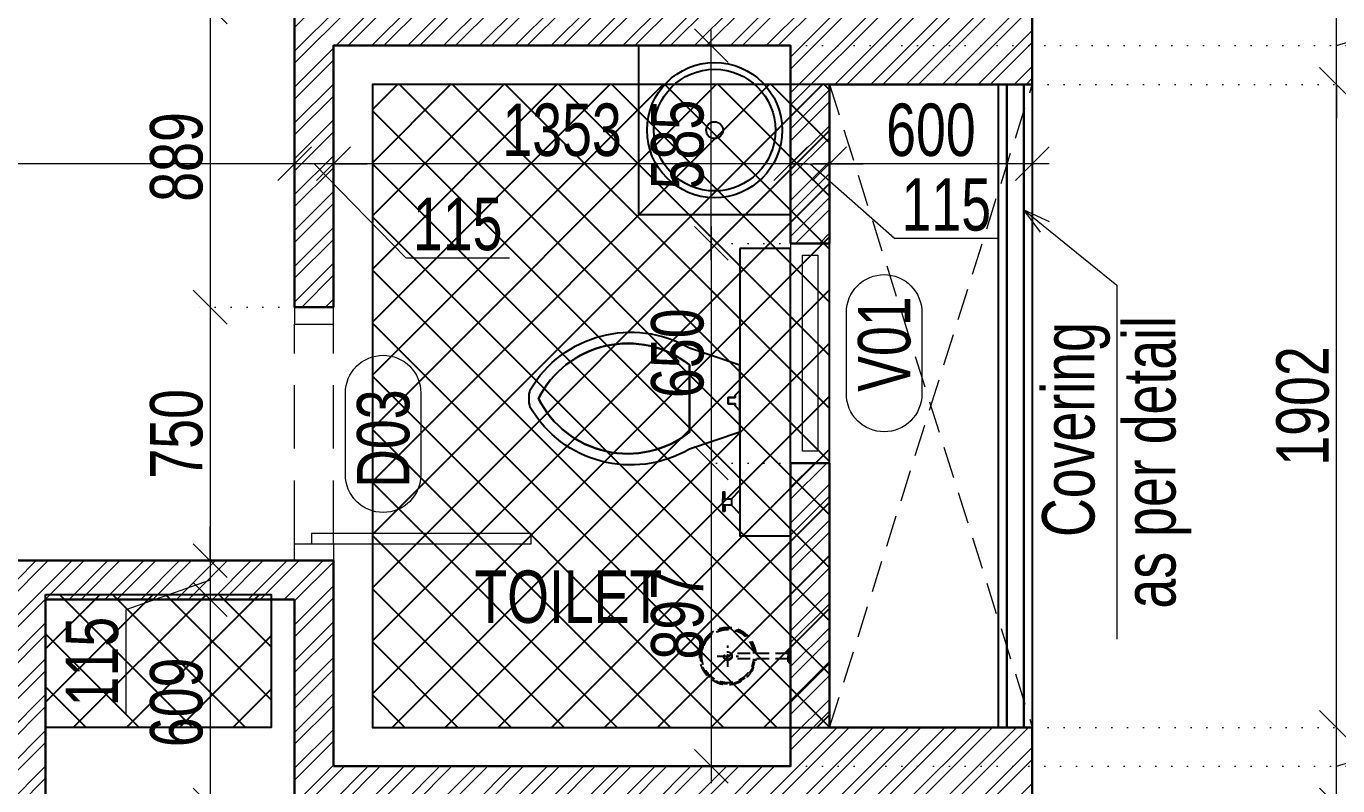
# Model space of a CAD drawing. Header units: inches. Extents: x 785882 to 928568, y 496782 to 576896.
# Drawn here: x 881635 to 885516, y 528476 to 530723 of the extents above; entities that cross this region are included whole.
import ezdxf
from ezdxf.enums import TextEntityAlignment as Align

# ---------------------------------------------------------------- set-up
doc = ezdxf.new("R2010")
doc.units = ezdxf.units.IN
doc.header["$LTSCALE"] = 750
doc.header["$MEASUREMENT"] = 0
for name, pattern in [('DOT', [0.25, 0, -0.25]), ('HIDDEN', [0.375, 0.25, -0.125]), ('HIDDEN2', [0.1875, 0.125, -0.0625])]:
    doc.linetypes.add(name, pattern=pattern)
for name, color, linetype, lineweight in [('DIMENSION WORKING-MSA', 222, 'Continuous', 13), ('DOOR NO-MSA', 4, 'Continuous', 9), ('DOOR-MSA', 50, 'Continuous', 13), ('DOTTED LINE-MSA', 3, 'HIDDEN2', 13), ('ELE-01-MSA', 7, 'Continuous', 30), ('TEXT DETAIL-MSA', 212, 'Continuous', 13), ('TEXT ROOM NAME-MSA', 210, 'Continuous', 13), ('WALL HATCH-MSA', 251, 'Continuous', 9), ('WALL-MSA', 32, 'Continuous', 30), ('WINDOE NO-MAS', 4, 'Continuous', 9), ('WINDOW-MSA', 50, 'Continuous', 13)]:
    doc.layers.add(name, color=color, linetype=linetype, lineweight=lineweight)
for name, color, linetype in [('ELE-02-MSA', 4, 'Continuous'), ('HATCH-SUNK 300MM-MSA', 47, 'Continuous'), ('P.FIXTURE', 7, 'Continuous')]:
    doc.layers.add(name, color=color, linetype=linetype)
doc.styles.add('125', font='swisscl.ttf', dxfattribs={"height": 125})
doc.styles.add('AR', font='swisscl.ttf')
doc.styles.add('ARIAL', font='swisscl.ttf', dxfattribs={"height": 360})
doc.styles.add('Arial-Reg+0.8Sc', font='swisscl.ttf')
doc.styles.add('MtXpl_Swis721_LtCn_B', font='swisscl.ttf')
doc.dimstyles.new('100 K.T', dxfattribs={"dimtxt": 360, "dimasz": 80, "dimexe": 0.18, "dimexo": 0.0625, "dimgap": 1, "dimtad": 1, "dimdec": 0, "dimzin": 0, "dimdsep": 46, "dimtxsty": 'ARIAL', "dimblk": 'DOT', "dimcen": 0.09, "dimse1": 1, "dimse2": 1, "dimclrd": 50, "dimclrt": 256, "dimadec": 0, "dimazin": 0, "dimtfac": 1, "dimtdec": 0, "dimtofl": 0, "dimtmove": 1, "dimatfit": 0, "dimfxl": 1, "dimtolj": 1, "dimtzin": 0, "dimlwd": -1, "dimarcsym": 0})
doc.dimstyles.new('WORKING DIM', dxfattribs={"dimtxt": 155, "dimasz": 100, "dimexe": 50, "dimexo": 0, "dimgap": 20, "dimtad": 1, "dimdec": 0, "dimzin": 0, "dimdsep": 46, "dimtxsty": 'AR', "dimblk": 'OBLIQUE', "dimcen": 0.09, "dimdle": 50, "dimclrd": 256, "dimclre": 250, "dimclrt": 256, "dimadec": 0, "dimazin": 0, "dimtfac": 1, "dimtdec": 0, "dimtofl": 0, "dimtmove": 1, "dimatfit": 0, "dimfxl": 1, "dimtolj": 1, "dimtzin": 0, "dimlwd": -1, "dimlwe": -1, "dimarcsym": 0})
pattern_1 = [(45, (0, 0), (-78.57724, 78.57724), []), (135, (0, 0), (-78.57724, -78.57724), [])]
pattern_2 = [(45, (36976.4, 0), (-53.0330086, 53.0330086), []), (45, (37011.755, 0), (-53.0330086, 53.0330086), [])]

# ---------------------------------------------------------------- blocks, each defined once
blk = doc.blocks.new('t4tgg34')
for points in [[(375405.3, -62759.1), (375390.8, -62744.6), (375390.8, -62738.4), (375370.8, -62738.4), (375370.8, -62719.7), (375390.8, -62719.7), (375390.8, -62713.4), (375405.3, -62699), (375405.3, -62635.1), (375255.5, -62585.2, 0.412342), (374784.6, -62708.9, 0.132891), (374784.6, -62761, 0.412336), (375255.5, -62884.7), (375405.3, -62834.8)], [(375255.5, -62834.8, -0.475238), (374809.5, -62734.9, -0.475243), (375255.5, -62635.1)]]:
    blk.add_lwpolyline(points, format="xyb", close=True)
blk.add_lwpolyline([(375255.5, -62834.8), (375255.5, -62635.1, 0.475243), (374809.5, -62734.9, 0.475238), (375255.5, -62834.8, 0.489246)], format="xyb")
blk.add_lwpolyline([(375405.3, -62635.1), (375405.3, -62699), (375390.8, -62713.4), (375390.8, -62719.7), (375370.8, -62719.7), (375370.8, -62738.4), (375390.8, -62738.4), (375390.8, -62744.6), (375405.3, -62759.1), (375405.3, -62699), (375405.3, -62834.8)])
blk = doc.blocks.new('9')
at = {"linetype": 'Continuous'}
for p, q in [((709869.5, -390414.7), (709869.5, -390433.8)), ((709875.9, -390433.8), (709869.5, -390433.8)), ((709875.9, -390414.7), (709875.9, -390433.8))]:
    blk.add_line(p, q, dxfattribs=at)
for points in [[(709875.9, -390395.7), (709875.9, -390376.6), (709869.5, -390376.6), (709869.5, -390395.7)], [(709894.9, -390395.7), (709920.3, -390370.3), (709920.3, -390440.1), (709894.9, -390414.7)]]:
    blk.add_lwpolyline(points, dxfattribs=at)
blk.add_lwpolyline([(709894.9, -390414.7), (709869.5, -390414.7), (709869.5, -390395.7), (709894.9, -390395.7)], close=True, dxfattribs=at)
blk = doc.blocks.new('SHOWE')
at = {"linetype": 'HIDDEN', "ltscale": 0.2}
for p, q in [((3964261.3, -1171717.9), (3964261.3, -1171674.7)), ((3964261.3, -1171674.7), (3964263.3, -1171674.7)), ((3964264.2, -1171676.3), (3964264.2, -1171716.3)), ((3964268.7, -1171680.5), (3964268.7, -1171696.3)), ((3964268.7, -1171688.6), (3964437.5, -1171688.6)), ((3964268.7, -1171712), (3964268.7, -1171696.3)), ((3964479.2, -1171696.3), (3964415.6, -1171696.3)), ((3964447.4, -1171664.5), (3964447.4, -1171728.1)), ((3964261.3, -1171717.9), (3964263.3, -1171717.9)), ((3964268.7, -1171704), (3964437.5, -1171704))]:
    blk.add_line(p, q, dxfattribs=at)
for radius in [12.5, 10.6]:
    blk.add_circle((3964447.4, -1171696.3), radius, dxfattribs=at)
for centre, radius, start, end in [((3964447.4, -1171696.3), 84.1, 185.2383, 174.7617), ((3964447.4, -1171696.3), 81.4, 185.4105, 174.5895), ((3964447.4, -1171696.3), 78, 185.6496, 174.3504), ((3964262.4, -1171676.3), 1.76, 358.0282, 62.0821), ((3964259.8, -1171685.3), 10.1, 28.3436, 64.2104), ((3964262.4, -1171716.3), 1.76, 297.9179, 1.9718), ((3964259.8, -1171707.2), 10.1, 295.7896, 331.6564)]:
    blk.add_arc(centre, radius, start, end, dxfattribs=at)
blk = doc.blocks.new('A$C59c041b7')
at = {"layer": 'HATCH-SUNK 300MM-MSA', "transparency": 33554559}
h = blk.add_hatch(dxfattribs=at)
h.set_pattern_fill('ANSI37', color=256, scale=35)
h.set_pattern_definition(pattern_1)
h.paths.add_polyline_path([(20726.4, -32653.1), (19373.8, -32653.1), (19373.8, -34555.3), (20726.4, -34555.3)])
h = blk.add_hatch(dxfattribs=at)
h.set_pattern_fill('ANSI37', color=256, scale=35)
h.set_pattern_definition(pattern_1)
h.paths.add_polyline_path([(18407, -34161.7), (19073.8, -34161.7), (19073.8, -34555.3), (18407, -34555.3)])
at = {"layer": 'HATCH-SUNK 300MM-MSA'}
for points in [[(20726.4, -32653.1), (19373.8, -32653.1), (19373.8, -34555.3), (20726.4, -34555.3)], [(18407, -34161.7), (19073.8, -34161.7), (19073.8, -34555.3), (18407, -34555.3)]]:
    blk.add_lwpolyline(points, close=True, dxfattribs=at)
blk = doc.blocks.new('_Dot')
at = {"linetype": 'ByBlock', "lineweight": -2}
blk.add_line((-0.5, 0), (-1, 0), dxfattribs=at)
at = {"linetype": 'ByBlock', "const_width": 0.5}
blk.add_lwpolyline([(-0.25, 0, 1), (0.25, 0, 1)], format="xyb", close=True, dxfattribs=at)
blk = doc.blocks.new('Win-Tag-03')
blk.add_lwpolyline([(-130, 120), (130, 120, -0.414214), (250, 0), (250, 0, -0.414214), (130, -120), (-130, -120, -0.414214), (-250, 0), (-250, 0, -0.414214)], format="xyb", close=True)
blk = doc.blocks.new('A$Ca69f7aba')
at = {"layer": 'WINDOW-MSA', "ltscale": 5000}
for points in [[(-750, 0), (-700, 0), (-700, -115), (-750, -115)], [(0, 0), (-50, 0), (-50, -115), (0, -115)], [(-50, -50), (-50, -700), (-80, -700), (-80, -50)]]:
    blk.add_lwpolyline(points, close=True, dxfattribs=at)
at = {"layer": 'WINDOW-MSA', "linetype": 'HIDDEN'}
blk.add_lwpolyline([(-50, 0), (-700, 0)], dxfattribs=at)
at = {"layer": 'WINDOW-MSA', "linetype": 'HIDDEN', "elevation": 0}
blk.add_lwpolyline([(-50, -115), (-700, -115)], dxfattribs=at)
blk = doc.blocks.new('_Oblique')
at = {"color": 0, "linetype": 'ByBlock', "lineweight": -2}
blk.add_line((-0.5, -0.5), (0.5, 0.5), dxfattribs=at)
blk = doc.blocks.new('*D2279')
at = {"layer": 'Defpoints', "color": 0, "ltscale": 0.25, "transparency": 16777216}
for p in [(884612.3, 528648.7), (885512.3, 528648.7), (884612.3, 528418.7)]:
    blk.add_point(p, dxfattribs=at)
at = {"layer": 'DIMENSION WORKING-MSA', "ltscale": 0.25, "transparency": 16777216}
for p, q in [((885830.7, 528629.2), (885830.7, 528939.9)), ((885512.3, 528648.7), (885512.3, 528748.7)), ((885512.3, 528418.7), (885512.3, 528648.7)), ((885512.3, 528533.7), (885830.7, 528629.2)), ((885512.3, 528418.7), (885512.3, 528318.7))]:
    blk.add_line(p, q, dxfattribs=at)
at = {"layer": 'DIMENSION WORKING-MSA', "color": 250, "linetype": 'DOT', "ltscale": 0.25, "transparency": 16777216}
for p, q in [((884612.3, 528648.7), (885562.3, 528648.7)), ((884612.3, 528418.7), (885562.3, 528418.7))]:
    blk.add_line(p, q, dxfattribs=at)
at = {"layer": 'DIMENSION WORKING-MSA', "ltscale": 0.25, "transparency": 16777216, "xscale": 100, "yscale": 100, "zscale": 100}
for p, rotation in [((885512.3, 528648.7), 270), ((885512.3, 528418.7), 90)]:
    blk.add_blockref('_Oblique', p, dxfattribs=dict(at, rotation=rotation))
at = {"layer": 'DIMENSION WORKING-MSA', "ltscale": 0.25, "transparency": 16777216, "insert": (885731.3, 528784.5), "char_height": 155, "attachment_point": 5, "rotation": 90, "style": 'AR'}
blk.add_mtext('\\A1;230', dxfattribs=at)
blk = doc.blocks.new('*D2280')
at = {"layer": 'Defpoints', "color": 0, "ltscale": 0.25, "transparency": 16777216}
for p in [(884612.3, 530550.9), (885512.3, 530550.9), (884612.3, 528648.7)]:
    blk.add_point(p, dxfattribs=at)
at = {"layer": 'DIMENSION WORKING-MSA', "ltscale": 0.25, "transparency": 16777216}
blk.add_line((885512.3, 528598.7), (885512.3, 530600.9), dxfattribs=at)
at = {"layer": 'DIMENSION WORKING-MSA', "color": 250, "linetype": 'DOT', "ltscale": 0.25, "transparency": 16777216}
for p, q in [((884612.3, 530550.9), (885562.3, 530550.9)), ((884612.3, 528648.7), (885562.3, 528648.7))]:
    blk.add_line(p, q, dxfattribs=at)
at = {"layer": 'DIMENSION WORKING-MSA', "ltscale": 0.25, "transparency": 16777216, "xscale": 100, "yscale": 100, "zscale": 100}
for p, rotation in [((885512.3, 530550.9), 90), ((885512.3, 528648.7), 270)]:
    blk.add_blockref('_Oblique', p, dxfattribs=dict(at, rotation=rotation))
at = {"layer": 'DIMENSION WORKING-MSA', "ltscale": 0.25, "transparency": 16777216, "insert": (885412.9, 529599.8), "char_height": 155, "attachment_point": 5, "rotation": 90, "style": 'AR'}
blk.add_mtext('\\A1;1902', dxfattribs=at)
blk = doc.blocks.new('*D2281')
at = {"layer": 'Defpoints', "color": 0, "ltscale": 0.25, "transparency": 16777216}
for p in [(884612.3, 530780.9), (885512.3, 530780.9), (884612.3, 530550.9)]:
    blk.add_point(p, dxfattribs=at)
at = {"layer": 'DIMENSION WORKING-MSA', "ltscale": 0.25, "transparency": 16777216}
for p, q in [((885830.7, 530761.4), (885830.7, 531072.1)), ((885512.3, 530780.9), (885512.3, 530880.9)), ((885512.3, 530550.9), (885512.3, 530780.9)), ((885512.3, 530665.9), (885830.7, 530761.4)), ((885512.3, 530550.9), (885512.3, 530450.9))]:
    blk.add_line(p, q, dxfattribs=at)
at = {"layer": 'DIMENSION WORKING-MSA', "color": 250, "linetype": 'DOT', "ltscale": 0.25, "transparency": 16777216}
for p, q in [((884612.3, 530780.9), (885562.3, 530780.9)), ((884612.3, 530550.9), (885562.3, 530550.9))]:
    blk.add_line(p, q, dxfattribs=at)
at = {"layer": 'DIMENSION WORKING-MSA', "ltscale": 0.25, "transparency": 16777216, "xscale": 100, "yscale": 100, "zscale": 100}
for p, rotation in [((885512.3, 530780.9), 270), ((885512.3, 530550.9), 90)]:
    blk.add_blockref('_Oblique', p, dxfattribs=dict(at, rotation=rotation))
at = {"layer": 'DIMENSION WORKING-MSA', "ltscale": 0.25, "transparency": 16777216, "insert": (885731.3, 530916.7), "char_height": 155, "attachment_point": 5, "rotation": 90, "style": 'AR'}
blk.add_mtext('\\A1;230', dxfattribs=at)
blk = doc.blocks.new('*D2206')
at = {"layer": 'Defpoints', "color": 0, "ltscale": 0.25, "transparency": 16777216}
for p in [(883897.3, 528533.7), (886162.3, 528533.7), (884612.3, 528418.7)]:
    blk.add_point(p, dxfattribs=at)
at = {"layer": 'DIMENSION WORKING-MSA', "ltscale": 0.25, "transparency": 16777216}
for p, q in [((886479.5, 528571.3), (886479.5, 528878.2)), ((886162.3, 528533.7), (886162.3, 528633.7)), ((886162.3, 528476.2), (886479.5, 528571.3)), ((886162.3, 528418.7), (886162.3, 528533.7)), ((886162.3, 528418.7), (886162.3, 528318.7))]:
    blk.add_line(p, q, dxfattribs=at)
at = {"layer": 'DIMENSION WORKING-MSA', "color": 250, "linetype": 'DOT', "ltscale": 0.25, "transparency": 16777216}
for p, q in [((883897.3, 528533.7), (886212.3, 528533.7)), ((884612.3, 528418.7), (886212.3, 528418.7))]:
    blk.add_line(p, q, dxfattribs=at)
at = {"layer": 'DIMENSION WORKING-MSA', "ltscale": 0.25, "transparency": 16777216, "xscale": 100, "yscale": 100, "zscale": 100}
for p, rotation in [((886162.3, 528533.7), 270), ((886162.3, 528418.7), 90)]:
    blk.add_blockref('_Oblique', p, dxfattribs=dict(at, rotation=rotation))
at = {"layer": 'DIMENSION WORKING-MSA', "ltscale": 0.25, "transparency": 16777216, "insert": (886380.4, 528724.7), "char_height": 155, "attachment_point": 5, "rotation": 90, "style": 'AR'}
blk.add_mtext('\\A1;115', dxfattribs=at)
blk = doc.blocks.new('*D2207')
at = {"layer": 'Defpoints', "color": 0, "ltscale": 0.25, "transparency": 16777216}
for p in [(883897.3, 530665.9), (886162.3, 530665.9), (883897.3, 528533.7)]:
    blk.add_point(p, dxfattribs=at)
at = {"layer": 'DIMENSION WORKING-MSA', "ltscale": 0.25, "transparency": 16777216}
blk.add_line((886162.3, 528483.7), (886162.3, 530715.9), dxfattribs=at)
at = {"layer": 'DIMENSION WORKING-MSA', "color": 250, "linetype": 'DOT', "ltscale": 0.25, "transparency": 16777216}
for p, q in [((883897.3, 530665.9), (886212.3, 530665.9)), ((883897.3, 528533.7), (886212.3, 528533.7))]:
    blk.add_line(p, q, dxfattribs=at)
at = {"layer": 'DIMENSION WORKING-MSA', "ltscale": 0.25, "transparency": 16777216, "xscale": 100, "yscale": 100, "zscale": 100}
for p, rotation in [((886162.3, 530665.9), 90), ((886162.3, 528533.7), 270)]:
    blk.add_blockref('_Oblique', p, dxfattribs=dict(at, rotation=rotation))
at = {"layer": 'DIMENSION WORKING-MSA', "ltscale": 0.25, "transparency": 16777216, "insert": (886062.9, 529599.8), "char_height": 155, "attachment_point": 5, "rotation": 90, "style": 'AR'}
blk.add_mtext('\\A1;2132', dxfattribs=at)
blk = doc.blocks.new('*D2208')
at = {"layer": 'Defpoints', "color": 0, "ltscale": 0.25, "transparency": 16777216}
for p in [(884612.3, 530780.9), (886162.3, 530780.9), (883897.3, 530665.9)]:
    blk.add_point(p, dxfattribs=at)
at = {"layer": 'DIMENSION WORKING-MSA', "ltscale": 0.25, "transparency": 16777216}
for p, q in [((886479.5, 530818.5), (886479.5, 531125.4)), ((886162.3, 530780.9), (886162.3, 530880.9)), ((886162.3, 530723.4), (886479.5, 530818.5)), ((886162.3, 530665.9), (886162.3, 530780.9)), ((886162.3, 530665.9), (886162.3, 530565.9))]:
    blk.add_line(p, q, dxfattribs=at)
at = {"layer": 'DIMENSION WORKING-MSA', "color": 250, "linetype": 'DOT', "ltscale": 0.25, "transparency": 16777216}
for p, q in [((884612.3, 530780.9), (886212.3, 530780.9)), ((883897.3, 530665.9), (886212.3, 530665.9))]:
    blk.add_line(p, q, dxfattribs=at)
at = {"layer": 'DIMENSION WORKING-MSA', "ltscale": 0.25, "transparency": 16777216, "xscale": 100, "yscale": 100, "zscale": 100}
for p, rotation in [((886162.3, 530780.9), 270), ((886162.3, 530665.9), 90)]:
    blk.add_blockref('_Oblique', p, dxfattribs=dict(at, rotation=rotation))
at = {"layer": 'DIMENSION WORKING-MSA', "ltscale": 0.25, "transparency": 16777216, "insert": (886380.4, 530971.9), "char_height": 155, "attachment_point": 5, "rotation": 90, "style": 'AR'}
blk.add_mtext('\\A1;115', dxfattribs=at)
blk = doc.blocks.new('*D2187')
at = {"layer": 'Defpoints', "color": 0, "ltscale": 0.25, "transparency": 16777216}
for p in [(884012.3, 563204), (886812.3, 563204), (884012.3, 504339.5)]:
    blk.add_point(p, dxfattribs=at)
at = {"layer": 'DIMENSION WORKING-MSA', "ltscale": 0.25, "transparency": 16777216}
blk.add_line((886812.3, 504289.5), (886812.3, 563254), dxfattribs=at)
at = {"layer": 'DIMENSION WORKING-MSA', "color": 250, "linetype": 'DOT', "ltscale": 0.25, "transparency": 16777216}
for p, q in [((884012.3, 563204), (886862.3, 563204)), ((884012.3, 504339.5), (886862.3, 504339.5))]:
    blk.add_line(p, q, dxfattribs=at)
at = {"layer": 'DIMENSION WORKING-MSA', "ltscale": 0.25, "transparency": 16777216, "xscale": 100, "yscale": 100, "zscale": 100}
for p, rotation in [((886812.3, 563204), 90), ((886812.3, 504339.5), 270)]:
    blk.add_blockref('_Oblique', p, dxfattribs=dict(at, rotation=rotation))
at = {"layer": 'DIMENSION WORKING-MSA', "ltscale": 0.25, "transparency": 16777216, "insert": (886712.9, 533771.7), "char_height": 155, "attachment_point": 5, "rotation": 90, "style": 'AR'}
blk.add_mtext('\\A1;58865', dxfattribs=at)
blk = doc.blocks.new('*D1325')
at = {"layer": 'Defpoints', "color": 0, "ltscale": 0.25, "transparency": 16777216}
for p in [(883662.3, 530665.9), (883662.3, 530665.9), (883912.3, 530080.9)]:
    blk.add_point(p, dxfattribs=at)
at = {"layer": 'DIMENSION WORKING-MSA', "ltscale": 0.25, "transparency": 16777216}
blk.add_line((883662.3, 530030.9), (883662.3, 530715.9), dxfattribs=at)
at = {"layer": 'DIMENSION WORKING-MSA', "color": 250, "linetype": 'DOT', "ltscale": 0.25, "transparency": 16777216}
for p, q in [((883662.3, 530665.9), (883712.3, 530665.9)), ((883912.3, 530080.9), (883612.3, 530080.9))]:
    blk.add_line(p, q, dxfattribs=at)
at = {"layer": 'DIMENSION WORKING-MSA', "ltscale": 0.25, "transparency": 16777216, "xscale": 100, "yscale": 100, "zscale": 100}
for p, rotation in [((883662.3, 530665.9), 90), ((883662.3, 530080.9), 270)]:
    blk.add_blockref('_Oblique', p, dxfattribs=dict(at, rotation=rotation))
at = {"layer": 'DIMENSION WORKING-MSA', "ltscale": 0.25, "transparency": 16777216, "insert": (883562.9, 530373.4), "char_height": 155, "attachment_point": 5, "rotation": 90, "style": 'AR'}
blk.add_mtext('\\A1;585', dxfattribs=at)
blk = doc.blocks.new('*D1326')
at = {"layer": 'Defpoints', "color": 0, "ltscale": 0.25, "transparency": 16777216}
for p in [(883912.3, 530080.9), (883662.3, 529430.9), (883912.3, 529430.9)]:
    blk.add_point(p, dxfattribs=at)
at = {"layer": 'DIMENSION WORKING-MSA', "ltscale": 0.25, "transparency": 16777216}
blk.add_line((883662.3, 530130.9), (883662.3, 529380.9), dxfattribs=at)
at = {"layer": 'DIMENSION WORKING-MSA', "color": 250, "linetype": 'DOT', "ltscale": 0.25, "transparency": 16777216}
for p, q in [((883912.3, 530080.9), (883612.3, 530080.9)), ((883912.3, 529430.9), (883612.3, 529430.9))]:
    blk.add_line(p, q, dxfattribs=at)
at = {"layer": 'DIMENSION WORKING-MSA', "ltscale": 0.25, "transparency": 16777216, "xscale": 100, "yscale": 100, "zscale": 100}
for p, rotation in [((883662.3, 530080.9), 90), ((883662.3, 529430.9), 270)]:
    blk.add_blockref('_Oblique', p, dxfattribs=dict(at, rotation=rotation))
at = {"layer": 'DIMENSION WORKING-MSA', "ltscale": 0.25, "transparency": 16777216, "insert": (883562.9, 529755.9), "char_height": 155, "attachment_point": 5, "rotation": 90, "style": 'AR'}
blk.add_mtext('\\A1;650', dxfattribs=at)
blk = doc.blocks.new('*D1327')
at = {"layer": 'Defpoints', "color": 0, "ltscale": 0.25, "transparency": 16777216}
for p in [(883912.3, 529430.9), (883662.3, 528533.7), (883662.3, 528533.7)]:
    blk.add_point(p, dxfattribs=at)
at = {"layer": 'DIMENSION WORKING-MSA', "ltscale": 0.25, "transparency": 16777216}
blk.add_line((883662.3, 529480.9), (883662.3, 528483.7), dxfattribs=at)
at = {"layer": 'DIMENSION WORKING-MSA', "color": 250, "linetype": 'DOT', "ltscale": 0.25, "transparency": 16777216}
for p, q in [((883912.3, 529430.9), (883612.3, 529430.9)), ((883662.3, 528533.7), (883712.3, 528533.7))]:
    blk.add_line(p, q, dxfattribs=at)
at = {"layer": 'DIMENSION WORKING-MSA', "ltscale": 0.25, "transparency": 16777216, "xscale": 100, "yscale": 100, "zscale": 100}
for p, rotation in [((883662.3, 529430.9), 90), ((883662.3, 528533.7), 270)]:
    blk.add_blockref('_Oblique', p, dxfattribs=dict(at, rotation=rotation))
at = {"layer": 'DIMENSION WORKING-MSA', "ltscale": 0.25, "transparency": 16777216, "insert": (883562.9, 528982.3), "char_height": 155, "attachment_point": 5, "rotation": 90, "style": 'AR'}
blk.add_mtext('\\A1;897', dxfattribs=at)
blk = doc.blocks.new('*D1330')
at = {"layer": 'Defpoints', "color": 0, "ltscale": 0.25, "transparency": 16777216}
for p in [(882429.7, 530780.9), (882179.7, 529892.3), (882429.7, 529892.3)]:
    blk.add_point(p, dxfattribs=at)
at = {"layer": 'DIMENSION WORKING-MSA', "ltscale": 0.25, "transparency": 16777216}
blk.add_line((882179.7, 530830.9), (882179.7, 529842.3), dxfattribs=at)
at = {"layer": 'DIMENSION WORKING-MSA', "color": 250, "linetype": 'DOT', "ltscale": 0.25, "transparency": 16777216}
for p, q in [((882429.7, 530780.9), (882129.7, 530780.9)), ((882429.7, 529892.3), (882129.7, 529892.3))]:
    blk.add_line(p, q, dxfattribs=at)
at = {"layer": 'DIMENSION WORKING-MSA', "ltscale": 0.25, "transparency": 16777216, "xscale": 100, "yscale": 100, "zscale": 100}
for p, rotation in [((882179.7, 530780.9), 90), ((882179.7, 529892.3), 270)]:
    blk.add_blockref('_Oblique', p, dxfattribs=dict(at, rotation=rotation))
at = {"layer": 'DIMENSION WORKING-MSA', "ltscale": 0.25, "transparency": 16777216, "insert": (882080.4, 530336.6), "char_height": 155, "attachment_point": 5, "rotation": 90, "style": 'AR'}
blk.add_mtext('\\A1;889', dxfattribs=at)
blk = doc.blocks.new('*D1331')
at = {"layer": 'Defpoints', "color": 0, "ltscale": 0.25, "transparency": 16777216}
for p in [(882429.7, 529892.3), (882179.7, 529142.3), (882179.7, 529142.3)]:
    blk.add_point(p, dxfattribs=at)
at = {"layer": 'DIMENSION WORKING-MSA', "ltscale": 0.25, "transparency": 16777216}
blk.add_line((882179.7, 529942.3), (882179.7, 529092.3), dxfattribs=at)
at = {"layer": 'DIMENSION WORKING-MSA', "color": 250, "linetype": 'DOT', "ltscale": 0.25, "transparency": 16777216}
for p, q in [((882429.7, 529892.3), (882129.7, 529892.3)), ((882179.7, 529142.3), (882129.7, 529142.3))]:
    blk.add_line(p, q, dxfattribs=at)
at = {"layer": 'DIMENSION WORKING-MSA', "ltscale": 0.25, "transparency": 16777216, "xscale": 100, "yscale": 100, "zscale": 100}
for p, rotation in [((882179.7, 529892.3), 90), ((882179.7, 529142.3), 270)]:
    blk.add_blockref('_Oblique', p, dxfattribs=dict(at, rotation=rotation))
at = {"layer": 'DIMENSION WORKING-MSA', "ltscale": 0.25, "transparency": 16777216, "insert": (882080.4, 529517.3), "char_height": 155, "attachment_point": 5, "rotation": 90, "style": 'AR'}
blk.add_mtext('\\A1;750', dxfattribs=at)
blk = doc.blocks.new('*D1332')
at = {"layer": 'Defpoints', "color": 0, "ltscale": 0.25, "transparency": 16777216}
for p in [(882179.7, 529142.3), (882179.7, 529027.3), (882179.7, 529027.3)]:
    blk.add_point(p, dxfattribs=at)
at = {"layer": 'DIMENSION WORKING-MSA', "ltscale": 0.25, "transparency": 16777216}
for p, q in [((882179.7, 529142.3), (882179.7, 529242.3)), ((882179.7, 529142.3), (882179.7, 529027.3)), ((882179.7, 529084.8), (881929.7, 528996.8)), ((882179.7, 529027.3), (882179.7, 528927.3)), ((881929.7, 528996.8), (881929.7, 528690))]:
    blk.add_line(p, q, dxfattribs=at)
at = {"layer": 'DIMENSION WORKING-MSA', "color": 250, "linetype": 'DOT', "ltscale": 0.25, "transparency": 16777216}
for p, q in [((882179.7, 529142.3), (882129.7, 529142.3)), ((882179.7, 529027.3), (882129.7, 529027.3))]:
    blk.add_line(p, q, dxfattribs=at)
at = {"layer": 'DIMENSION WORKING-MSA', "ltscale": 0.25, "transparency": 16777216, "xscale": 100, "yscale": 100, "zscale": 100}
for p, rotation in [((882179.7, 529142.3), 270), ((882179.7, 529027.3), 90)]:
    blk.add_blockref('_Oblique', p, dxfattribs=dict(at, rotation=rotation))
at = {"layer": 'DIMENSION WORKING-MSA', "ltscale": 0.25, "transparency": 16777216, "insert": (881830.7, 528843.4), "char_height": 155, "attachment_point": 5, "rotation": 90, "style": 'AR'}
blk.add_mtext('\\A1;115', dxfattribs=at)
blk = doc.blocks.new('*D1333')
at = {"layer": 'Defpoints', "color": 0, "ltscale": 0.25, "transparency": 16777216}
for p in [(882179.7, 529027.3), (882179.7, 528418.7), (882429.7, 528418.7)]:
    blk.add_point(p, dxfattribs=at)
at = {"layer": 'DIMENSION WORKING-MSA', "ltscale": 0.25, "transparency": 16777216}
blk.add_line((882179.7, 529077.3), (882179.7, 528368.7), dxfattribs=at)
at = {"layer": 'DIMENSION WORKING-MSA', "color": 250, "linetype": 'DOT', "ltscale": 0.25, "transparency": 16777216}
for p, q in [((882179.7, 529027.3), (882129.7, 529027.3)), ((882429.7, 528418.7), (882129.7, 528418.7))]:
    blk.add_line(p, q, dxfattribs=at)
at = {"layer": 'DIMENSION WORKING-MSA', "ltscale": 0.25, "transparency": 16777216, "xscale": 100, "yscale": 100, "zscale": 100}
for p, rotation in [((882179.7, 529027.3), 90), ((882179.7, 528418.7), 270)]:
    blk.add_blockref('_Oblique', p, dxfattribs=dict(at, rotation=rotation))
at = {"layer": 'DIMENSION WORKING-MSA', "ltscale": 0.25, "transparency": 16777216, "insert": (882080.4, 528723), "char_height": 155, "attachment_point": 5, "rotation": 90, "style": 'AR'}
blk.add_mtext('\\A1;609', dxfattribs=at)
blk = doc.blocks.new('*D1352')
at = {"layer": 'Defpoints', "color": 0, "ltscale": 0.25, "transparency": 16777216}
for p in [(884012.3, 530550.9), (884612.3, 530550.9), (884012.3, 530316.6)]:
    blk.add_point(p, dxfattribs=at)
at = {"layer": 'DIMENSION WORKING-MSA', "color": 250, "linetype": 'DOT', "ltscale": 0.25, "transparency": 16777216}
for p, q in [((884012.3, 530550.9), (884012.3, 530266.6)), ((884612.3, 530550.9), (884612.3, 530266.6))]:
    blk.add_line(p, q, dxfattribs=at)
at = {"layer": 'DIMENSION WORKING-MSA', "ltscale": 0.25, "transparency": 16777216}
blk.add_line((884662.3, 530316.6), (883962.3, 530316.6), dxfattribs=at)
at = {"layer": 'DIMENSION WORKING-MSA', "ltscale": 0.25, "transparency": 16777216, "xscale": 100, "yscale": 100, "zscale": 100, "rotation": 180}
blk.add_blockref('_Oblique', (884012.3, 530316.6), dxfattribs=at)
at = {"layer": 'DIMENSION WORKING-MSA', "ltscale": 0.25, "transparency": 16777216, "xscale": 100, "yscale": 100, "zscale": 100}
blk.add_blockref('_Oblique', (884612.3, 530316.6), dxfattribs=at)
at = {"layer": 'DIMENSION WORKING-MSA', "ltscale": 0.25, "transparency": 16777216, "insert": (884312.3, 530415.9), "char_height": 155, "attachment_point": 5, "style": 'AR'}
blk.add_mtext('\\A1;600', dxfattribs=at)
blk = doc.blocks.new('*D1353')
at = {"layer": 'Defpoints', "color": 0, "ltscale": 0.25, "transparency": 16777216}
for p in [(882544.7, 530665.9), (883897.3, 530665.9), (882544.7, 530316.6)]:
    blk.add_point(p, dxfattribs=at)
at = {"layer": 'DIMENSION WORKING-MSA', "color": 250, "linetype": 'DOT', "ltscale": 0.25, "transparency": 16777216}
for p, q in [((882544.7, 530665.9), (882544.7, 530266.6)), ((883897.3, 530665.9), (883897.3, 530266.6))]:
    blk.add_line(p, q, dxfattribs=at)
at = {"layer": 'DIMENSION WORKING-MSA', "ltscale": 0.25, "transparency": 16777216}
blk.add_line((883947.3, 530316.6), (882494.7, 530316.6), dxfattribs=at)
at = {"layer": 'DIMENSION WORKING-MSA', "ltscale": 0.25, "transparency": 16777216, "xscale": 100, "yscale": 100, "zscale": 100, "rotation": 180}
blk.add_blockref('_Oblique', (882544.7, 530316.6), dxfattribs=at)
at = {"layer": 'DIMENSION WORKING-MSA', "ltscale": 0.25, "transparency": 16777216, "xscale": 100, "yscale": 100, "zscale": 100}
blk.add_blockref('_Oblique', (883897.3, 530316.6), dxfattribs=at)
at = {"layer": 'DIMENSION WORKING-MSA', "ltscale": 0.25, "transparency": 16777216, "insert": (883221, 530416), "char_height": 155, "attachment_point": 5, "style": 'AR'}
blk.add_mtext('\\A1;1353', dxfattribs=at)
blk = doc.blocks.new('*D1354')
at = {"layer": 'Defpoints', "color": 0, "ltscale": 0.25, "transparency": 16777216}
for p in [(883897.3, 530665.9), (884012.3, 530550.9), (884012.3, 530316.6)]:
    blk.add_point(p, dxfattribs=at)
at = {"layer": 'DIMENSION WORKING-MSA', "color": 250, "linetype": 'DOT', "ltscale": 0.25, "transparency": 16777216}
for p, q in [((883897.3, 530665.9), (883897.3, 530266.6)), ((884012.3, 530550.9), (884012.3, 530266.6))]:
    blk.add_line(p, q, dxfattribs=at)
at = {"layer": 'DIMENSION WORKING-MSA', "ltscale": 0.25, "transparency": 16777216}
for p, q in [((883897.3, 530316.6), (883797.3, 530316.6)), ((883897.3, 530316.6), (884012.3, 530316.6)), ((883954.8, 530316.6), (884204.4, 530096.1)), ((884012.3, 530316.6), (884112.3, 530316.6)), ((884204.4, 530096.1), (884511.3, 530096.1))]:
    blk.add_line(p, q, dxfattribs=at)
at = {"layer": 'DIMENSION WORKING-MSA', "ltscale": 0.25, "transparency": 16777216, "xscale": 100, "yscale": 100, "zscale": 100}
blk.add_blockref('_Oblique', (883897.3, 530316.6), dxfattribs=at)
at = {"layer": 'DIMENSION WORKING-MSA', "ltscale": 0.25, "transparency": 16777216, "xscale": 100, "yscale": 100, "zscale": 100, "rotation": 180}
blk.add_blockref('_Oblique', (884012.3, 530316.6), dxfattribs=at)
at = {"layer": 'DIMENSION WORKING-MSA', "ltscale": 0.25, "transparency": 16777216, "insert": (884357.9, 530195.2), "char_height": 155, "attachment_point": 5, "style": 'AR'}
blk.add_mtext('\\A1;115', dxfattribs=at)
blk = doc.blocks.new('*D1355')
at = {"layer": 'Defpoints', "color": 0, "ltscale": 0.25, "transparency": 16777216}
for p in [(882429.7, 530316.6), (882429.7, 530316.6), (882544.7, 530316.6)]:
    blk.add_point(p, dxfattribs=at)
at = {"layer": 'DIMENSION WORKING-MSA', "color": 250, "linetype": 'DOT', "ltscale": 0.25, "transparency": 16777216}
for p, q in [((882429.7, 530316.6), (882429.7, 530366.6)), ((882544.7, 530316.6), (882544.7, 530366.6))]:
    blk.add_line(p, q, dxfattribs=at)
at = {"layer": 'DIMENSION WORKING-MSA', "ltscale": 0.25, "transparency": 16777216}
for p, q in [((882429.7, 530316.6), (882329.7, 530316.6)), ((882544.7, 530316.6), (882429.7, 530316.6)), ((882487.2, 530316.6), (882758.7, 530038.2)), ((882544.7, 530316.6), (882644.7, 530316.6)), ((882758.7, 530038.2), (883065.5, 530038.2))]:
    blk.add_line(p, q, dxfattribs=at)
at = {"layer": 'DIMENSION WORKING-MSA', "ltscale": 0.25, "transparency": 16777216, "xscale": 100, "yscale": 100, "zscale": 100}
blk.add_blockref('_Oblique', (882429.7, 530316.6), dxfattribs=at)
at = {"layer": 'DIMENSION WORKING-MSA', "ltscale": 0.25, "transparency": 16777216, "xscale": 100, "yscale": 100, "zscale": 100, "rotation": 180}
blk.add_blockref('_Oblique', (882544.7, 530316.6), dxfattribs=at)
at = {"layer": 'DIMENSION WORKING-MSA', "ltscale": 0.25, "transparency": 16777216, "insert": (882912.1, 530137.2), "char_height": 155, "attachment_point": 5, "style": 'AR'}
blk.add_mtext('\\A1;115', dxfattribs=at)
blk = doc.blocks.new('*D1356')
at = {"layer": 'Defpoints', "color": 0, "ltscale": 0.25, "transparency": 16777216}
for p in [(878239.4, 530316.6), (878239.4, 530316.6), (882429.7, 530316.6)]:
    blk.add_point(p, dxfattribs=at)
at = {"layer": 'DIMENSION WORKING-MSA', "color": 250, "linetype": 'DOT', "ltscale": 0.25, "transparency": 16777216}
for p, q in [((878239.4, 530316.6), (878239.4, 530366.6)), ((882429.7, 530316.6), (882429.7, 530366.6))]:
    blk.add_line(p, q, dxfattribs=at)
at = {"layer": 'DIMENSION WORKING-MSA', "ltscale": 0.25, "transparency": 16777216}
blk.add_line((882479.7, 530316.6), (878189.4, 530316.6), dxfattribs=at)
at = {"layer": 'DIMENSION WORKING-MSA', "ltscale": 0.25, "transparency": 16777216, "xscale": 100, "yscale": 100, "zscale": 100, "rotation": 180}
blk.add_blockref('_Oblique', (878239.4, 530316.6), dxfattribs=at)
at = {"layer": 'DIMENSION WORKING-MSA', "ltscale": 0.25, "transparency": 16777216, "xscale": 100, "yscale": 100, "zscale": 100}
blk.add_blockref('_Oblique', (882429.7, 530316.6), dxfattribs=at)
at = {"layer": 'DIMENSION WORKING-MSA', "ltscale": 0.25, "transparency": 16777216, "insert": (880988, 530415.9), "char_height": 155, "attachment_point": 5, "style": 'AR'}
blk.add_mtext('\\A1;4190', dxfattribs=at)

msp = doc.modelspace()

# ---------------------------------------------------------------- hatches: boundary and pattern name
at = {"layer": 'WALL HATCH-MSA'}
h = msp.add_hatch(dxfattribs=at)
h.set_pattern_fill('ANSI32', color=256, scale=200)
h.set_pattern_definition(pattern_2)
h.paths.add_polyline_path([(884612.3, 530550.9), (884612.3, 530780.9), (882429.7, 530780.9), (882429.7, 529892.3), (882544.7, 529892.3), (882544.7, 530665.9), (883897.3, 530665.9), (883897.3, 530080.9), (884012.3, 530080.9), (884012.3, 530550.9)])
h = msp.add_hatch(dxfattribs=at)
h.set_pattern_fill('ANSI32', color=256, scale=200)
h.set_pattern_definition(pattern_2)
h.paths.add_polyline_path([(884012.3, 528648.7), (884012.3, 529430.9), (883897.3, 529430.9), (883897.3, 528533.7), (882544.7, 528533.7), (882544.7, 529142.3), (878124.4, 529142.3), (878124.4, 528592.3), (878239.4, 528592.3), (878239.4, 529027.3), (881577.9, 529027.3), (881577.9, 528418.7), (881692.9, 528418.7), (881692.9, 529027.3), (882429.7, 529027.3), (882429.7, 528418.7), (884612.3, 528418.7), (884612.3, 528648.7)])

# ---------------------------------------------------------------- linework, layer by layer
at = {"layer": 'Defpoints', "color": 1, "lineweight": 0}
msp.add_lwpolyline([(885512.3, 564104), (861785.9, 564104), (861785.9, 503439.5), (885512.3, 503439.5)], close=True, dxfattribs=at)
at = {"layer": 'DOTTED LINE-MSA'}
for points in [[(884012.3, 530550.9), (884612.3, 528648.7)], [(884012.3, 528648.7), (884612.3, 530550.9)]]:
    msp.add_lwpolyline(points, dxfattribs=at)
at = {"layer": 'ELE-01-MSA'}
for p, q in [((884537.3, 528648.7), (884537.3, 530550.9)), ((884587.3, 530550.9), (884587.3, 528648.7))]:
    msp.add_line(p, q, dxfattribs=at)
at = {"layer": 'ELE-02-MSA'}
for p, q in [((884512.3, 528648.7), (884512.3, 530550.9)), ((884612.3, 530550.9), (884612.3, 528648.7))]:
    msp.add_line(p, q, dxfattribs=at)
at = {"layer": 'P.FIXTURE'}
for points in [[(883897.3, 530665.9), (883447.3, 530665.9), (883447.3, 530165.9), (883897.3, 530165.9)], [(883747.3, 530065.9), (883747.3, 529215.8), (883897.3, 529215.8), (883897.3, 530065.9)]]:
    msp.add_lwpolyline(points, close=True, dxfattribs=at)
for radius in [200, 180, 25]:
    msp.add_circle((883672.3, 530415.9), radius, dxfattribs=at)
at = {"layer": 'WALL-MSA'}
for p, q in [((882429.7, 529892.3), (882429.7, 530780.9)), ((884612.3, 530550.9), (884612.3, 530780.9)), ((882544.7, 530665.9), (883897.3, 530665.9)), ((882544.7, 529892.3), (882544.7, 530665.9, 0)), ((883897.3, 530080.9), (883897.3, 530665.9)), ((884012.3, 530080.9), (884012.3, 530550.9)), ((884012.3, 530550.9), (884612.3, 530550.9)), ((883897.3, 530080.9), (884012.3, 530080.9)), ((882429.7, 529892.3), (882544.7, 529892.3)), ((883897.3, 528533.7), (883897.3, 529430.9)), ((883897.3, 529430.9), (884012.3, 529430.9)), ((884012.3, 528648.7), (884012.3, 529430.9)), ((882544.7, 529142.3), (878124.4, 529142.3)), ((882544.7, 529142.3, 0), (882544.7, 528533.7)), ((882429.7, 529027.3), (881692.9, 529027.3)), ((881692.9, 528418.7), (881692.9, 529027.3)), ((882429.7, 529027.3), (882429.7, 528418.7)), ((884612.3, 528648.7), (884012.3, 528648.7)), ((884612.3, 528418.7), (884612.3, 528648.7)), ((883897.3, 528533.7), (882544.7, 528533.7))]:
    msp.add_line(p, q, dxfattribs=at)
at = {"layer": 'WINDOW-MSA'}
for p, q in [((883897.3, 530080.9), (883897.3, 529430.9)), ((884012.3, 530080.9), (884012.3, 529430.9))]:
    msp.add_line(p, q, dxfattribs=at)
msp.add_lwpolyline([(883932.3, 529465.9), (883932.3, 530045.9), (883977.3, 530045.9), (883977.3, 529465.9)], close=True, dxfattribs=at)

# ---------------------------------------------------------------- block references
at = {"layer": 'DOOR NO-MSA', "xscale": 0.9300595238095237, "yscale": 0.9300595238095237, "zscale": 0.9300595238095237, "rotation": 89.99999999999993}
msp.add_blockref('Win-Tag-03', (882691.4, 529517.3, 0), dxfattribs=at)
at = {"layer": 'DOOR-MSA', "xscale": -1, "rotation": 89.99999999999993}
msp.add_blockref('A$Ca69f7aba', (882429.7, 529142.3), dxfattribs=at)
at = {"layer": 'HATCH-SUNK 300MM-MSA'}
msp.add_blockref('A$C59c041b7', (863285.9, 563204), dxfattribs=at)
at = {"layer": 'P.FIXTURE', "xscale": -1, "rotation": 180}
msp.add_blockref('t4tgg34', (508342, 466886.8), dxfattribs=at)
at = {"layer": 'P.FIXTURE'}
msp.add_blockref('9', (173826.9, 919721), dxfattribs=at)
at = {"layer": 'P.FIXTURE', "lineweight": 30, "rotation": 180}
msp.add_blockref('SHOWE', (4848158.6, -642836.5), dxfattribs=at)
at = {"layer": 'WINDOE NO-MAS', "xscale": 0.9300595238095237, "yscale": 0.9300595238095237, "zscale": 0.9300595238095237, "rotation": 89.99999999999993}
msp.add_blockref('Win-Tag-03', (884173.9, 529755.9), dxfattribs=at)

# ---------------------------------------------------------------- texts
at = {"layer": 'DOOR NO-MSA', "style": 'Arial-Reg+0.8Sc'}
msp.add_text('D03', height=155, rotation=90, dxfattribs=at).set_placement((882691.6, 529503.1, 0), align=Align.MIDDLE_CENTER)
at = {"layer": 'TEXT DETAIL-MSA', "style": '125'}
for s, p in [('Covering', (884718.8, 529530)), ('as per detail', (884958.5, 529433.3))]:
    msp.add_text(s, height=155, rotation=90, dxfattribs=at).set_placement(p, align=Align.MIDDLE_CENTER)
at = {"layer": 'TEXT ROOM NAME-MSA', "lineweight": 0, "style": 'MtXpl_Swis721_LtCn_B'}
msp.add_text('TOILET', height=155, dxfattribs=at).set_placement((882961.4, 528958.1))
at = {"layer": 'WINDOE NO-MAS', "style": 'Arial-Reg+0.8Sc'}
msp.add_text('V01', height=155, rotation=90, dxfattribs=at).set_placement((884173.9, 529783), align=Align.MIDDLE_CENTER)

# ---------------------------------------------------------------- dimensions: what is measured, and where the dimension line sits
at = {"layer": 'DIMENSION WORKING-MSA', "ltscale": 0.25}
for base, p1, p2, angle, picture, middle in [((886812.2949536, 563203.9564724), (884012.2949531, 504339.4564721), (884012.2949531, 563203.9564724), 90, '*D2187', (886712.915858, 533771.7064723)), ((886162.3, 530780.9), (883897.3, 530665.9), (884612.3, 530780.9), 90, '*D2208', (886380.4, 530838.5)), ((885512.3, 530780.9), (884612.3, 530550.9), (884612.3, 530780.9), 90, '*D2281', (885731.3, 530781.4)), ((882179.7, 529892.3), (882429.7, 530780.9), (882429.7, 529892.3), 270, '*D1330', (882080.4, 530336.6)), ((883662.3, 530665.9), (883912.3, 530080.9), (883662.3, 530665.9), 270, '*D1325', (883562.9, 530373.4)), ((886162.3, 530665.9), (883897.3, 528533.7), (883897.3, 530665.9), 90, '*D2207', (886062.9, 529599.8)), ((882544.7, 530316.6), (883897.3, 530665.9), (882544.7, 530665.9), 180, '*D1353', (883221, 530416)), ((885512.3, 530550.9), (884612.3, 528648.7), (884612.3, 530550.9), 90, '*D2280', (885412.9, 529599.8)), ((884012.3, 530316.6), (884612.3, 530550.9), (884012.3, 530550.9), 180, '*D1352', (884312.3, 530415.9)), ((883662.3, 529430.9), (883912.3, 530080.9), (883912.3, 529430.9), 270, '*D1326', (883562.9, 529755.9)), ((882179.7, 529142.3), (882429.7, 529892.3), (882179.7, 529142.3), 270, '*D1331', (882080.4, 529517.3)), ((883662.3, 528533.7), (883912.3, 529430.9), (883662.3, 528533.7), 270, '*D1327', (883562.9, 528982.3)), ((882179.7, 528418.7), (882179.7, 529027.3), (882429.7, 528418.7), 270, '*D1333', (882080.4, 528723)), ((885512.3, 528648.7), (884612.3, 528418.7), (884612.3, 528648.7), 90, '*D2279', (885731.3, 528649.2)), ((886162.3, 528533.7), (884612.3, 528418.7), (883897.3, 528533.7), 90, '*D2206', (886380.4, 528591.3))]:
    dim = msp.add_linear_dim(base=base, p1=p1, p2=p2, angle=angle, dimstyle='WORKING DIM', dxfattribs=at)
    dim.commit()
    dim.dimension.update_dxf_attribs({"geometry": picture, "text_midpoint": middle})
for base, p1, p2, angle, picture, middle in [((884012.3, 530316.6), (883897.3, 530665.9), (884012.3, 530550.9), 180, '*D1354', (884224.4, 530096.1)), ((878239.4, 530316.6), (882429.7, 530316.6), (878239.4, 530316.6), 180, '*D1356', (880988, 530316.6)), ((882429.7, 530316.6), (882544.7, 530316.6), (882429.7, 530316.6), 180, '*D1355', (882778.7, 530038.2)), ((882179.7, 529027.3), (882179.7, 529142.3), (882179.7, 529027.3), 270, '*D1332', (881929.7, 528976.8))]:
    dim = msp.add_linear_dim(base=base, p1=p1, p2=p2, angle=angle, dimstyle='WORKING DIM', dxfattribs=at)
    dim.commit()
    dim.dimension.update_dxf_attribs({"geometry": picture, "text_midpoint": middle, "dimtype": 160})

# ---------------------------------------------------------------- leaders
at = {"layer": 'TEXT DETAIL-MSA'}
msp.add_leader([(884587.3, 530180.1), (884862.3, 529957.6), (884862.3, 528910.2)], dimstyle='100 K.T', override={"dimgap": 1, "dimtad": 0, "dimclrd": 256, "dimldrblk": 'Open30'}, dxfattribs=at)

doc.saveas('drawing.dxf')
